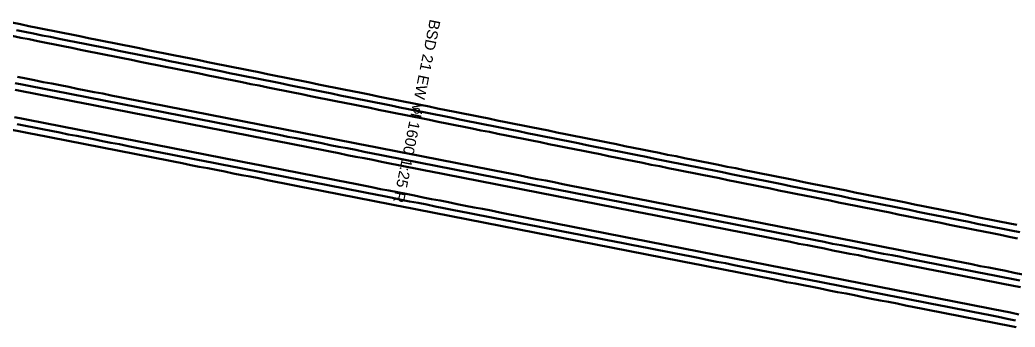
# Model space of a CAD drawing. Header units: millimetres. Extents: x 2688706 to 2690835, y 1254387 to 1255241.
# Drawn here: x 2689929.4 to 2690043.9, y 1254761 to 1254796.4 of the extents above; entities that cross this region are included whole.
import ezdxf

# ---------------------------------------------------------------- set-up
doc = ezdxf.new("R2010")
doc.units = ezdxf.units.MM
for name, color, linetype in [('BS-TR-B-Gleisstrang-LinieGeometrie', 7, 'Continuous'), ('BS-TR-B-Weiche-Kurzbezeichnung', 7, 'Continuous'), ('BS-TR-B-Weiche-PunktGeometrie', 7, 'Continuous'), ('BS-TR-N-Gleisstrang-LinieGeometrie', 7, 'Continuous')]:
    doc.layers.add(name, color=color, linetype=linetype)
doc.styles.add('Style-Arial', font='arial.ttf')

msp = doc.modelspace()

# ---------------------------------------------------------------- linework, layer by layer
at = {"layer": 'BS-TR-B-Gleisstrang-LinieGeometrie', "lineweight": 50}
for points in [[(2689928.87, 1254789.11, 454.8), (2689929.85, 1254788.92, 454.8), (2689930.83, 1254788.73, 454.8), (2689931.81, 1254788.53, 454.8), (2689932.79, 1254788.34, 454.8), (2689933.77, 1254788.15, 454.8), (2689934.75, 1254787.96, 454.8), (2689935.73, 1254787.76, 454.8), (2689936.71, 1254787.57, 454.8), (2689937.69, 1254787.38, 454.8), (2689938.67, 1254787.19, 454.8), (2689939.65, 1254786.99, 454.8), (2689940.63, 1254786.8, 454.8), (2689941.61, 1254786.61, 454.8), (2689942.59, 1254786.42, 454.8), (2689943.57, 1254786.22, 454.8), (2689944.55, 1254786.03, 454.8), (2689945.53, 1254785.84, 454.8), (2689946.51, 1254785.65, 454.8), (2689947.49, 1254785.46, 454.8), (2689948.47, 1254785.26, 454.8), (2689949.45, 1254785.07, 454.8), (2689950.43, 1254784.88, 454.8), (2689951.41, 1254784.69, 454.8), (2689952.39, 1254784.49, 454.8), (2689953.37, 1254784.3, 454.8), (2689954.35, 1254784.11, 454.8), (2689955.33, 1254783.92, 454.8), (2689956.31, 1254783.72, 454.8), (2689957.29, 1254783.53, 454.8), (2689958.27, 1254783.34, 454.8), (2689959.25, 1254783.15, 454.8), (2689960.23, 1254782.95, 454.8), (2689961.2, 1254782.76, 454.8), (2689962.18, 1254782.57, 454.8), (2689963.16, 1254782.38, 454.8), (2689964.14, 1254782.19, 454.8), (2689965.12, 1254781.99, 454.8), (2689966.1, 1254781.8, 454.8), (2689967.08, 1254781.61, 454.8), (2689968.06, 1254781.42, 454.8), (2689969.04, 1254781.22, 454.8), (2689970.02, 1254781.03, 454.8), (2689971, 1254780.84, 454.8), (2689971.98, 1254780.65, 454.8), (2689972.96, 1254780.45, 454.8), (2689973.94, 1254780.26, 454.8), (2689974.92, 1254780.07, 454.8), (2689975.9, 1254779.88, 454.8), (2689976.88, 1254779.69, 454.8), (2689977.86, 1254779.49, 454.8), (2689978.84, 1254779.3, 454.8), (2689979.82, 1254779.11, 454.8), (2689980.8, 1254778.92, 454.8), (2689981.78, 1254778.72, 454.8), (2689982.76, 1254778.53, 454.8), (2689983.74, 1254778.34, 454.8), (2689984.72, 1254778.15, 454.8), (2689985.7, 1254777.95, 454.8), (2689986.68, 1254777.76, 454.8), (2689987.66, 1254777.57, 454.8), (2689988.64, 1254777.38, 454.8), (2689989.62, 1254777.18, 454.8), (2689990.6, 1254776.99, 454.8), (2689991.58, 1254776.8, 454.8), (2689992.56, 1254776.61, 454.8), (2689993.54, 1254776.42, 454.8), (2689994.52, 1254776.22, 454.8), (2689995.5, 1254776.03, 454.8), (2689996.48, 1254775.84, 454.8), (2689997.46, 1254775.65, 454.8), (2689998.44, 1254775.45, 454.8), (2689999.42, 1254775.26, 454.8), (2690000.4, 1254775.07, 454.8), (2690001.38, 1254774.88, 454.8), (2690002.36, 1254774.68, 454.8), (2690003.34, 1254774.49, 454.8), (2690004.32, 1254774.3, 454.81), (2690005.3, 1254774.11, 454.81), (2690006.28, 1254773.91, 454.81), (2690007.26, 1254773.72, 454.81), (2690008.24, 1254773.53, 454.81), (2690009.22, 1254773.34, 454.81), (2690010.2, 1254773.15, 454.81), (2690011.18, 1254772.95, 454.82), (2690012.16, 1254772.76, 454.82), (2690013.14, 1254772.57, 454.82), (2690014.12, 1254772.38, 454.82), (2690015.1, 1254772.18, 454.82), (2690016.08, 1254771.99, 454.83), (2690017.06, 1254771.8, 454.83), (2690018.04, 1254771.61, 454.83), (2690019.02, 1254771.41, 454.83), (2690020, 1254771.22, 454.84), (2690020.98, 1254771.03, 454.84), (2690021.96, 1254770.84, 454.84), (2690022.94, 1254770.64, 454.84), (2690023.91, 1254770.45, 454.85), (2690024.89, 1254770.26, 454.85), (2690025.87, 1254770.07, 454.85), (2690026.85, 1254769.88, 454.86), (2690027.83, 1254769.68, 454.86), (2690028.81, 1254769.49, 454.86), (2690029.79, 1254769.3, 454.86), (2690030.77, 1254769.11, 454.87), (2690031.75, 1254768.91, 454.87), (2690032.73, 1254768.72, 454.87), (2690033.71, 1254768.53, 454.88), (2690034.69, 1254768.34, 454.88), (2690035.67, 1254768.14, 454.88), (2690036.65, 1254767.95, 454.89), (2690037.63, 1254767.76, 454.89), (2690038.61, 1254767.57, 454.89), (2690039.59, 1254767.38, 454.9), (2690040.57, 1254767.18, 454.9), (2690041.55, 1254766.99, 454.9), (2690042.53, 1254766.8, 454.9), (2690043.51, 1254766.61, 454.91), (2690044.49, 1254766.41, 454.91)], [(2689975.09, 1254785.93, 454.95), (2689976.07, 1254785.73, 454.95), (2689977.05, 1254785.53, 454.95), (2689978.03, 1254785.34, 454.95), (2689979, 1254785.14, 454.95), (2689979.98, 1254784.94, 454.95), (2689980.96, 1254784.75, 454.95), (2689981.94, 1254784.55, 454.95), (2689982.91, 1254784.35, 454.95), (2689983.89, 1254784.16, 454.95), (2689984.87, 1254783.96, 454.95), (2689985.84, 1254783.76, 454.95), (2689986.82, 1254783.57, 454.95), (2689987.8, 1254783.37, 454.95), (2689988.78, 1254783.17, 454.95), (2689989.75, 1254782.98, 454.95), (2689990.73, 1254782.78, 454.95), (2689991.71, 1254782.58, 454.95), (2689992.68, 1254782.39, 454.95), (2689993.66, 1254782.19, 454.95), (2689994.64, 1254781.99, 454.95), (2689995.62, 1254781.8, 454.95), (2689996.59, 1254781.6, 454.95), (2689997.57, 1254781.4, 454.95), (2689998.55, 1254781.21, 454.95), (2689999.52, 1254781.01, 454.95), (2690000.5, 1254780.81, 454.95), (2690001.48, 1254780.62, 454.95), (2690002.46, 1254780.42, 454.95), (2690003.43, 1254780.22, 454.95), (2690004.41, 1254780.03, 454.95), (2690005.39, 1254779.83, 454.95), (2690006.36, 1254779.63, 454.95), (2690007.34, 1254779.44, 454.95), (2690008.32, 1254779.24, 454.95), (2690009.3, 1254779.04, 454.95), (2690010.27, 1254778.85, 454.95), (2690011.25, 1254778.65, 454.95), (2690012.23, 1254778.45, 454.95), (2690013.2, 1254778.25, 454.95), (2690014.18, 1254778.06, 454.95), (2690015.16, 1254777.86, 454.95), (2690016.14, 1254777.66, 454.95), (2690017.11, 1254777.47, 454.95), (2690018.09, 1254777.27, 454.95), (2690019.07, 1254777.07, 454.95), (2690020.04, 1254776.88, 454.95), (2690021.02, 1254776.68, 454.95), (2690022, 1254776.48, 454.95), (2690022.98, 1254776.29, 454.95), (2690023.95, 1254776.09, 454.95), (2690024.93, 1254775.89, 454.95), (2690025.91, 1254775.7, 454.95), (2690026.88, 1254775.5, 454.96), (2690027.86, 1254775.3, 454.96), (2690028.84, 1254775.11, 454.96), (2690029.82, 1254774.91, 454.96), (2690030.79, 1254774.71, 454.96), (2690031.77, 1254774.52, 454.96), (2690032.75, 1254774.32, 454.96), (2690033.72, 1254774.12, 454.96), (2690034.7, 1254773.93, 454.96), (2690035.68, 1254773.73, 454.96), (2690036.66, 1254773.53, 454.97), (2690037.63, 1254773.34, 454.97), (2690038.61, 1254773.14, 454.97), (2690039.59, 1254772.94, 454.97), (2690040.57, 1254772.75, 454.97), (2690041.54, 1254772.55, 454.97), (2690042.52, 1254772.35, 454.97), (2690043.5, 1254772.16, 454.97), (2690044.47, 1254771.96, 454.97)], [(2689929.08, 1254784.38, 454.8), (2689930.06, 1254784.19, 454.8), (2689931.04, 1254784, 454.8), (2689932.02, 1254783.8, 454.8), (2689933, 1254783.61, 454.8), (2689933.99, 1254783.42, 454.8), (2689934.97, 1254783.22, 454.8), (2689935.95, 1254783.03, 454.8), (2689936.93, 1254782.84, 454.8), (2689937.92, 1254782.65, 454.8), (2689938.9, 1254782.45, 454.8), (2689939.88, 1254782.26, 454.8), (2689940.86, 1254782.07, 454.8), (2689941.85, 1254781.87, 454.8), (2689942.83, 1254781.68, 454.8), (2689943.81, 1254781.49, 454.8), (2689944.79, 1254781.3, 454.8), (2689945.77, 1254781.1, 454.8), (2689946.76, 1254780.91, 454.8), (2689947.74, 1254780.72, 454.8), (2689948.72, 1254780.53, 454.8), (2689949.7, 1254780.33, 454.8), (2689950.69, 1254780.14, 454.8), (2689951.67, 1254779.95, 454.8), (2689952.65, 1254779.75, 454.8), (2689953.63, 1254779.56, 454.8), (2689954.62, 1254779.37, 454.8), (2689955.6, 1254779.18, 454.8), (2689956.58, 1254778.98, 454.8), (2689957.56, 1254778.79, 454.8), (2689958.54, 1254778.6, 454.8), (2689959.53, 1254778.4, 454.8), (2689960.51, 1254778.21, 454.8), (2689961.49, 1254778.02, 454.8), (2689962.47, 1254777.83, 454.8), (2689963.46, 1254777.63, 454.8), (2689964.44, 1254777.44, 454.8), (2689965.42, 1254777.25, 454.8), (2689966.4, 1254777.05, 454.8), (2689967.39, 1254776.86, 454.8), (2689968.37, 1254776.67, 454.8), (2689969.35, 1254776.48, 454.8), (2689970.33, 1254776.28, 454.8), (2689971.31, 1254776.09, 454.8), (2689972.3, 1254775.9, 454.8), (2689973.28, 1254775.7, 454.8), (2689974.26, 1254775.51, 454.8), (2689975.24, 1254775.32, 454.8), (2689976.23, 1254775.13, 454.8), (2689977.21, 1254774.93, 454.8), (2689978.19, 1254774.74, 454.8), (2689979.17, 1254774.55, 454.8), (2689980.15, 1254774.35, 454.8), (2689981.14, 1254774.16, 454.8), (2689982.12, 1254773.97, 454.8), (2689983.1, 1254773.78, 454.8), (2689984.08, 1254773.58, 454.8), (2689985.07, 1254773.39, 454.8), (2689986.05, 1254773.2, 454.8), (2689987.03, 1254773, 454.8), (2689988.01, 1254772.81, 454.8), (2689989, 1254772.62, 454.8), (2689989.98, 1254772.43, 454.8), (2689990.96, 1254772.23, 454.8), (2689991.94, 1254772.04, 454.8), (2689992.92, 1254771.85, 454.8), (2689993.91, 1254771.66, 454.8), (2689994.89, 1254771.46, 454.8), (2689995.87, 1254771.27, 454.8), (2689996.85, 1254771.08, 454.8), (2689997.84, 1254770.88, 454.8), (2689998.82, 1254770.69, 454.8), (2689999.8, 1254770.5, 454.8), (2690000.78, 1254770.31, 454.8), (2690001.77, 1254770.11, 454.8), (2690002.75, 1254769.92, 454.8), (2690003.73, 1254769.73, 454.8), (2690004.71, 1254769.53, 454.8), (2690005.69, 1254769.34, 454.8), (2690006.68, 1254769.15, 454.8), (2690007.66, 1254768.96, 454.8), (2690008.64, 1254768.76, 454.8), (2690009.62, 1254768.57, 454.8), (2690010.61, 1254768.38, 454.8), (2690011.59, 1254768.18, 454.8), (2690012.57, 1254767.99, 454.8), (2690013.55, 1254767.8, 454.8), (2690014.54, 1254767.61, 454.8), (2690015.52, 1254767.41, 454.8), (2690016.5, 1254767.22, 454.8), (2690017.48, 1254767.03, 454.8), (2690018.46, 1254766.83, 454.8), (2690019.45, 1254766.64, 454.8), (2690020.43, 1254766.45, 454.8), (2690021.41, 1254766.26, 454.8), (2690022.39, 1254766.06, 454.8), (2690023.38, 1254765.87, 454.8), (2690024.36, 1254765.68, 454.8), (2690025.34, 1254765.48, 454.8), (2690026.32, 1254765.29, 454.8), (2690027.31, 1254765.1, 454.8), (2690028.29, 1254764.91, 454.8), (2690029.27, 1254764.71, 454.8), (2690030.25, 1254764.52, 454.8), (2690031.23, 1254764.33, 454.8), (2690032.22, 1254764.14, 454.8), (2690033.2, 1254763.94, 454.8), (2690034.18, 1254763.75, 454.8), (2690035.16, 1254763.56, 454.8), (2690036.15, 1254763.36, 454.8), (2690037.13, 1254763.17, 454.8), (2690038.11, 1254762.98, 454.8), (2690039.09, 1254762.79, 454.8), (2690040.08, 1254762.59, 454.8), (2690041.06, 1254762.4, 454.8), (2690042.04, 1254762.21, 454.8), (2690043.02, 1254762.01, 454.8), (2690044, 1254761.82, 454.8)]]:
    msp.add_polyline3d(points, dxfattribs=at)
at = {"layer": 'BS-TR-B-Weiche-PunktGeometrie', "lineweight": 25}
msp.add_circle((2689975.09, 1254785.93, 454.95), 0.3, dxfattribs=at)
at = {"layer": 'BS-TR-N-Gleisstrang-LinieGeometrie', "color": 1, "lineweight": 50, "true_color": 0xff0000}
for points in [[(2689928.48, 1254796.08, 454.86), (2689929.46, 1254795.88, 454.87), (2689930.44, 1254795.68, 454.87), (2689931.42, 1254795.49, 454.87), (2689932.4, 1254795.29, 454.87), (2689933.38, 1254795.09, 454.88), (2689934.36, 1254794.89, 454.88), (2689935.34, 1254794.7, 454.88), (2689936.32, 1254794.5, 454.88), (2689937.3, 1254794.3, 454.89), (2689938.28, 1254794.1, 454.89), (2689939.26, 1254793.91, 454.89), (2689940.24, 1254793.71, 454.89), (2689941.22, 1254793.51, 454.9), (2689942.2, 1254793.32, 454.9), (2689943.18, 1254793.12, 454.9), (2689944.16, 1254792.92, 454.9), (2689945.14, 1254792.72, 454.91), (2689946.12, 1254792.53, 454.91), (2689947.1, 1254792.33, 454.91), (2689948.08, 1254792.13, 454.91), (2689949.06, 1254791.93, 454.92), (2689950.04, 1254791.74, 454.92), (2689951.02, 1254791.54, 454.92), (2689952, 1254791.34, 454.92), (2689952.98, 1254791.15, 454.93), (2689953.96, 1254790.95, 454.93), (2689954.94, 1254790.75, 454.93), (2689955.92, 1254790.55, 454.93), (2689956.9, 1254790.36, 454.93), (2689957.88, 1254790.16, 454.94), (2689958.86, 1254789.96, 454.94), (2689959.84, 1254789.76, 454.94), (2689960.82, 1254789.57, 454.94), (2689961.8, 1254789.37, 454.94), (2689962.78, 1254789.17, 454.94), (2689963.76, 1254788.97, 454.94), (2689964.74, 1254788.78, 454.95), (2689965.72, 1254788.58, 454.95), (2689966.7, 1254788.38, 454.95), (2689967.68, 1254788.19, 454.95), (2689968.66, 1254787.99, 454.95), (2689969.64, 1254787.79, 454.95), (2689970.62, 1254787.59, 454.95), (2689971.6, 1254787.4, 454.95), (2689972.58, 1254787.2, 454.95), (2689973.56, 1254787, 454.95), (2689974.54, 1254786.8, 454.95), (2689975.52, 1254786.61, 454.95), (2689976.5, 1254786.41, 454.95), (2689977.48, 1254786.21, 454.95), (2689978.46, 1254786.01, 454.95), (2689979.44, 1254785.82, 454.95), (2689980.42, 1254785.62, 454.95), (2689981.4, 1254785.42, 454.95), (2689982.38, 1254785.23, 454.95), (2689983.36, 1254785.03, 454.95), (2689984.34, 1254784.83, 454.95), (2689985.32, 1254784.63, 454.95), (2689986.3, 1254784.44, 454.95), (2689987.28, 1254784.24, 454.95), (2689988.26, 1254784.04, 454.95), (2689989.24, 1254783.84, 454.95), (2689990.22, 1254783.65, 454.95), (2689991.2, 1254783.45, 454.95), (2689992.18, 1254783.25, 454.95), (2689993.16, 1254783.06, 454.95), (2689994.14, 1254782.86, 454.95), (2689995.12, 1254782.66, 454.95), (2689996.1, 1254782.46, 454.95), (2689997.08, 1254782.27, 454.95), (2689998.06, 1254782.07, 454.95), (2689999.04, 1254781.87, 454.95), (2690000.02, 1254781.67, 454.95), (2690001, 1254781.48, 454.95), (2690001.98, 1254781.28, 454.95), (2690002.96, 1254781.08, 454.95), (2690003.94, 1254780.88, 454.95), (2690004.92, 1254780.69, 454.95), (2690005.9, 1254780.49, 454.95), (2690006.88, 1254780.29, 454.95), (2690007.86, 1254780.1, 454.95), (2690008.84, 1254779.9, 454.95), (2690009.82, 1254779.7, 454.95), (2690010.8, 1254779.5, 454.95), (2690011.78, 1254779.31, 454.95), (2690012.76, 1254779.11, 454.95), (2690013.74, 1254778.91, 454.95), (2690014.72, 1254778.71, 454.95), (2690015.7, 1254778.52, 454.95), (2690016.68, 1254778.32, 454.95), (2690017.66, 1254778.12, 454.95), (2690018.64, 1254777.93, 454.95), (2690019.62, 1254777.73, 454.95), (2690020.6, 1254777.53, 454.95), (2690021.58, 1254777.33, 454.95), (2690022.56, 1254777.14, 454.95), (2690023.54, 1254776.94, 454.95), (2690024.52, 1254776.74, 454.95), (2690025.5, 1254776.54, 454.95), (2690026.48, 1254776.35, 454.95), (2690027.46, 1254776.15, 454.96), (2690028.44, 1254775.95, 454.96), (2690029.42, 1254775.75, 454.96), (2690030.4, 1254775.56, 454.96), (2690031.38, 1254775.36, 454.96), (2690032.36, 1254775.16, 454.96), (2690033.34, 1254774.97, 454.96), (2690034.32, 1254774.77, 454.96), (2690035.3, 1254774.57, 454.96), (2690036.28, 1254774.37, 454.96), (2690037.26, 1254774.18, 454.97), (2690038.24, 1254773.98, 454.97), (2690039.22, 1254773.78, 454.97), (2690040.2, 1254773.58, 454.97), (2690041.18, 1254773.39, 454.97), (2690042.16, 1254773.19, 454.97), (2690043.14, 1254772.99, 454.97), (2690044.12, 1254772.8, 454.97)], [(2689928.52, 1254794.54, 454.87), (2689929.5, 1254794.34, 454.87), (2689930.48, 1254794.15, 454.87), (2689931.46, 1254793.95, 454.87), (2689932.44, 1254793.75, 454.88), (2689933.42, 1254793.55, 454.88), (2689934.4, 1254793.36, 454.88), (2689935.38, 1254793.16, 454.88), (2689936.36, 1254792.96, 454.89), (2689937.34, 1254792.76, 454.89), (2689938.32, 1254792.57, 454.89), (2689939.3, 1254792.37, 454.89), (2689940.28, 1254792.17, 454.9), (2689941.26, 1254791.97, 454.9), (2689942.24, 1254791.78, 454.9), (2689943.23, 1254791.58, 454.9), (2689944.21, 1254791.38, 454.91), (2689945.19, 1254791.19, 454.91), (2689946.17, 1254790.99, 454.91), (2689947.15, 1254790.79, 454.91), (2689948.13, 1254790.59, 454.92), (2689949.11, 1254790.4, 454.92), (2689950.09, 1254790.2, 454.92), (2689951.07, 1254790, 454.92), (2689952.05, 1254789.8, 454.93), (2689953.03, 1254789.61, 454.93), (2689954.01, 1254789.41, 454.93), (2689954.99, 1254789.21, 454.93), (2689955.97, 1254789.01, 454.93), (2689956.95, 1254788.82, 454.93), (2689957.93, 1254788.62, 454.94), (2689958.91, 1254788.42, 454.94), (2689959.89, 1254788.22, 454.94), (2689960.87, 1254788.03, 454.94), (2689961.86, 1254787.83, 454.94), (2689962.84, 1254787.63, 454.94), (2689963.82, 1254787.43, 454.94), (2689964.8, 1254787.24, 454.95), (2689965.78, 1254787.04, 454.95), (2689966.76, 1254786.84, 454.95), (2689967.74, 1254786.64, 454.95), (2689968.72, 1254786.45, 454.95), (2689969.7, 1254786.25, 454.95), (2689970.68, 1254786.05, 454.95), (2689971.66, 1254785.85, 454.95), (2689972.64, 1254785.66, 454.95), (2689973.62, 1254785.46, 454.95), (2689974.6, 1254785.26, 454.95), (2689975.58, 1254785.07, 454.95), (2689976.56, 1254784.87, 454.95), (2689977.54, 1254784.67, 454.95), (2689978.52, 1254784.47, 454.95), (2689979.5, 1254784.28, 454.95), (2689980.48, 1254784.08, 454.95), (2689981.47, 1254783.88, 454.95), (2689982.45, 1254783.68, 454.95), (2689983.43, 1254783.49, 454.95), (2689984.41, 1254783.29, 454.95), (2689985.39, 1254783.09, 454.95), (2689986.37, 1254782.89, 454.95), (2689987.35, 1254782.7, 454.95), (2689988.33, 1254782.5, 454.95), (2689989.31, 1254782.3, 454.95), (2689990.29, 1254782.1, 454.95), (2689991.27, 1254781.91, 454.95), (2689992.25, 1254781.71, 454.95), (2689993.23, 1254781.51, 454.95), (2689994.21, 1254781.31, 454.95), (2689995.19, 1254781.12, 454.95), (2689996.17, 1254780.92, 454.95), (2689997.15, 1254780.72, 454.95), (2689998.13, 1254780.52, 454.95), (2689999.11, 1254780.33, 454.95), (2690000.1, 1254780.13, 454.95), (2690001.08, 1254779.93, 454.95), (2690002.06, 1254779.73, 454.95), (2690003.04, 1254779.54, 454.95), (2690004.02, 1254779.34, 454.95), (2690005, 1254779.14, 454.95), (2690005.98, 1254778.94, 454.95), (2690006.96, 1254778.75, 454.95), (2690007.94, 1254778.55, 454.95), (2690008.92, 1254778.35, 454.95), (2690009.9, 1254778.16, 454.95), (2690010.88, 1254777.96, 454.95), (2690011.86, 1254777.76, 454.95), (2690012.84, 1254777.56, 454.95), (2690013.82, 1254777.37, 454.95), (2690014.8, 1254777.17, 454.95), (2690015.78, 1254776.97, 454.95), (2690016.76, 1254776.77, 454.95), (2690017.74, 1254776.58, 454.95), (2690018.72, 1254776.38, 454.95), (2690019.71, 1254776.18, 454.95), (2690020.69, 1254775.98, 454.95), (2690021.67, 1254775.79, 454.95), (2690022.65, 1254775.59, 454.95), (2690023.63, 1254775.39, 454.95), (2690024.61, 1254775.19, 454.95), (2690025.59, 1254775, 454.95), (2690026.57, 1254774.8, 454.96), (2690027.55, 1254774.6, 454.96), (2690028.53, 1254774.4, 454.96), (2690029.51, 1254774.21, 454.96), (2690030.49, 1254774.01, 454.96), (2690031.47, 1254773.81, 454.96), (2690032.45, 1254773.61, 454.96), (2690033.43, 1254773.42, 454.96), (2690034.41, 1254773.22, 454.96), (2690035.39, 1254773.02, 454.96), (2690036.37, 1254772.82, 454.96), (2690037.35, 1254772.63, 454.97), (2690038.34, 1254772.43, 454.97), (2690039.32, 1254772.23, 454.97), (2690040.3, 1254772.03, 454.97), (2690041.28, 1254771.84, 454.97), (2690042.26, 1254771.64, 454.97), (2690043.24, 1254771.44, 454.97), (2690044.22, 1254771.25, 454.97)], [(2689929.01, 1254795.21, 454.87), (2689929.99, 1254795.01, 454.87), (2689930.97, 1254794.81, 454.87), (2689931.95, 1254794.61, 454.87), (2689932.93, 1254794.42, 454.88), (2689933.92, 1254794.22, 454.88), (2689934.9, 1254794.02, 454.88), (2689935.88, 1254793.82, 454.88), (2689936.86, 1254793.63, 454.89), (2689937.84, 1254793.43, 454.89), (2689938.82, 1254793.23, 454.89), (2689939.8, 1254793.04, 454.89), (2689940.78, 1254792.84, 454.9), (2689941.76, 1254792.64, 454.9), (2689942.74, 1254792.44, 454.9), (2689943.72, 1254792.25, 454.9), (2689944.7, 1254792.05, 454.91), (2689945.68, 1254791.85, 454.91), (2689946.66, 1254791.65, 454.91), (2689947.64, 1254791.46, 454.91), (2689948.62, 1254791.26, 454.92), (2689949.6, 1254791.06, 454.92), (2689950.58, 1254790.86, 454.92), (2689951.56, 1254790.67, 454.92), (2689952.54, 1254790.47, 454.93), (2689953.52, 1254790.27, 454.93), (2689954.51, 1254790.07, 454.93), (2689955.49, 1254789.88, 454.93), (2689956.47, 1254789.68, 454.93), (2689957.45, 1254789.48, 454.94), (2689958.43, 1254789.28, 454.94), (2689959.41, 1254789.09, 454.94), (2689960.39, 1254788.89, 454.94), (2689961.37, 1254788.69, 454.94), (2689962.35, 1254788.49, 454.94), (2689963.33, 1254788.3, 454.94), (2689964.31, 1254788.1, 454.94), (2689965.29, 1254787.9, 454.95), (2689966.27, 1254787.7, 454.95), (2689967.25, 1254787.51, 454.95), (2689968.23, 1254787.31, 454.95), (2689969.21, 1254787.11, 454.95), (2689970.19, 1254786.92, 454.95), (2689971.17, 1254786.72, 454.95), (2689972.15, 1254786.52, 454.95), (2689973.13, 1254786.32, 454.95), (2689974.11, 1254786.13, 454.95), (2689975.09, 1254785.93, 454.95)], [(2689929.14, 1254789.82, 454.8), (2689930.12, 1254789.63, 454.8), (2689931.1, 1254789.44, 454.8), (2689932.08, 1254789.24, 454.8), (2689933.06, 1254789.05, 454.8), (2689934.04, 1254788.86, 454.8), (2689935.02, 1254788.67, 454.8), (2689936, 1254788.47, 454.8), (2689936.98, 1254788.28, 454.8), (2689937.96, 1254788.09, 454.8), (2689938.94, 1254787.9, 454.8), (2689939.92, 1254787.7, 454.8), (2689940.9, 1254787.51, 454.8), (2689941.88, 1254787.32, 454.8), (2689942.86, 1254787.13, 454.8), (2689943.85, 1254786.93, 454.8), (2689944.83, 1254786.74, 454.8), (2689945.81, 1254786.55, 454.8), (2689946.79, 1254786.36, 454.8), (2689947.77, 1254786.16, 454.8), (2689948.75, 1254785.97, 454.8), (2689949.73, 1254785.78, 454.8), (2689950.71, 1254785.59, 454.8), (2689951.69, 1254785.39, 454.8), (2689952.67, 1254785.2, 454.8), (2689953.65, 1254785.01, 454.8), (2689954.63, 1254784.82, 454.8), (2689955.61, 1254784.63, 454.8), (2689956.59, 1254784.43, 454.8), (2689957.57, 1254784.24, 454.8), (2689958.55, 1254784.05, 454.8), (2689959.53, 1254783.86, 454.8), (2689960.51, 1254783.66, 454.8), (2689961.49, 1254783.47, 454.8), (2689962.47, 1254783.28, 454.8), (2689963.45, 1254783.09, 454.8), (2689964.43, 1254782.89, 454.8), (2689965.41, 1254782.7, 454.8), (2689966.39, 1254782.51, 454.8), (2689967.37, 1254782.32, 454.8), (2689968.35, 1254782.12, 454.8), (2689969.34, 1254781.93, 454.8), (2689970.32, 1254781.74, 454.8), (2689971.3, 1254781.55, 454.8), (2689972.28, 1254781.35, 454.8), (2689973.26, 1254781.16, 454.8), (2689974.24, 1254780.97, 454.8), (2689975.22, 1254780.78, 454.8), (2689976.2, 1254780.58, 454.8), (2689977.18, 1254780.39, 454.8), (2689978.16, 1254780.2, 454.8), (2689979.14, 1254780.01, 454.8), (2689980.12, 1254779.81, 454.8), (2689981.1, 1254779.62, 454.8), (2689982.08, 1254779.43, 454.8), (2689983.06, 1254779.24, 454.8), (2689984.04, 1254779.04, 454.8), (2689985.02, 1254778.85, 454.8), (2689986, 1254778.66, 454.8), (2689986.98, 1254778.47, 454.8), (2689987.96, 1254778.27, 454.8), (2689988.94, 1254778.08, 454.8), (2689989.92, 1254777.89, 454.8), (2689990.9, 1254777.7, 454.8), (2689991.88, 1254777.5, 454.8), (2689992.86, 1254777.31, 454.8), (2689993.84, 1254777.12, 454.8), (2689994.83, 1254776.93, 454.8), (2689995.81, 1254776.73, 454.8), (2689996.79, 1254776.54, 454.8), (2689997.77, 1254776.35, 454.8), (2689998.75, 1254776.16, 454.8), (2689999.73, 1254775.96, 454.8), (2690000.71, 1254775.77, 454.8), (2690001.69, 1254775.58, 454.8), (2690002.67, 1254775.39, 454.8), (2690003.65, 1254775.2, 454.8), (2690004.63, 1254775, 454.81), (2690005.61, 1254774.81, 454.81), (2690006.59, 1254774.62, 454.81), (2690007.57, 1254774.43, 454.81), (2690008.55, 1254774.23, 454.81), (2690009.53, 1254774.04, 454.81), (2690010.51, 1254773.85, 454.81), (2690011.49, 1254773.66, 454.82), (2690012.47, 1254773.46, 454.82), (2690013.45, 1254773.27, 454.82), (2690014.43, 1254773.08, 454.82), (2690015.41, 1254772.89, 454.82), (2690016.39, 1254772.69, 454.83), (2690017.37, 1254772.5, 454.83), (2690018.35, 1254772.31, 454.83), (2690019.33, 1254772.12, 454.83), (2690020.31, 1254771.92, 454.84), (2690021.3, 1254771.73, 454.84), (2690022.28, 1254771.54, 454.84), (2690023.26, 1254771.35, 454.84), (2690024.24, 1254771.15, 454.85), (2690025.22, 1254770.96, 454.85), (2690026.2, 1254770.77, 454.85), (2690027.18, 1254770.58, 454.86), (2690028.16, 1254770.38, 454.86), (2690029.14, 1254770.19, 454.86), (2690030.12, 1254770, 454.87), (2690031.1, 1254769.81, 454.87), (2690032.08, 1254769.61, 454.87), (2690033.06, 1254769.42, 454.87), (2690034.04, 1254769.23, 454.88), (2690035.02, 1254769.04, 454.88), (2690036, 1254768.84, 454.88), (2690036.98, 1254768.65, 454.89), (2690037.96, 1254768.46, 454.89), (2690038.94, 1254768.27, 454.89), (2690039.92, 1254768.07, 454.9), (2690040.9, 1254767.88, 454.9), (2690041.88, 1254767.69, 454.9), (2690042.86, 1254767.5, 454.9), (2690043.84, 1254767.3, 454.91), (2690044.82, 1254767.11, 454.91)], [(2689928.84, 1254788.35, 454.8), (2689929.82, 1254788.16, 454.8), (2689930.8, 1254787.97, 454.8), (2689931.78, 1254787.77, 454.8), (2689932.76, 1254787.58, 454.8), (2689933.74, 1254787.39, 454.8), (2689934.72, 1254787.2, 454.8), (2689935.7, 1254787, 454.8), (2689936.69, 1254786.81, 454.8), (2689937.67, 1254786.62, 454.8), (2689938.65, 1254786.43, 454.8), (2689939.63, 1254786.23, 454.8), (2689940.61, 1254786.04, 454.8), (2689941.59, 1254785.85, 454.8), (2689942.57, 1254785.66, 454.8), (2689943.55, 1254785.46, 454.8), (2689944.53, 1254785.27, 454.8), (2689945.51, 1254785.08, 454.8), (2689946.49, 1254784.89, 454.8), (2689947.47, 1254784.69, 454.8), (2689948.45, 1254784.5, 454.8), (2689949.43, 1254784.31, 454.8), (2689950.41, 1254784.12, 454.8), (2689951.39, 1254783.92, 454.8), (2689952.37, 1254783.73, 454.8), (2689953.35, 1254783.54, 454.8), (2689954.33, 1254783.35, 454.8), (2689955.31, 1254783.15, 454.8), (2689956.3, 1254782.96, 454.8), (2689957.28, 1254782.77, 454.8), (2689958.26, 1254782.58, 454.8), (2689959.24, 1254782.38, 454.8), (2689960.22, 1254782.19, 454.8), (2689961.2, 1254782, 454.8), (2689962.18, 1254781.81, 454.8), (2689963.16, 1254781.61, 454.8), (2689964.14, 1254781.42, 454.8), (2689965.12, 1254781.23, 454.8), (2689966.1, 1254781.04, 454.8), (2689967.08, 1254780.84, 454.8), (2689968.06, 1254780.65, 454.8), (2689969.04, 1254780.46, 454.8), (2689970.02, 1254780.27, 454.8), (2689971, 1254780.07, 454.8), (2689971.98, 1254779.88, 454.8), (2689972.96, 1254779.69, 454.8), (2689973.94, 1254779.5, 454.8), (2689974.92, 1254779.3, 454.8), (2689975.91, 1254779.11, 454.8), (2689976.89, 1254778.92, 454.8), (2689977.87, 1254778.73, 454.8), (2689978.85, 1254778.53, 454.8), (2689979.83, 1254778.34, 454.8), (2689980.81, 1254778.15, 454.8), (2689981.79, 1254777.96, 454.8), (2689982.77, 1254777.77, 454.8), (2689983.75, 1254777.57, 454.8), (2689984.73, 1254777.38, 454.8), (2689985.71, 1254777.19, 454.8), (2689986.69, 1254777, 454.8), (2689987.67, 1254776.8, 454.8), (2689988.65, 1254776.61, 454.8), (2689989.63, 1254776.42, 454.8), (2689990.61, 1254776.23, 454.8), (2689991.59, 1254776.03, 454.8), (2689992.57, 1254775.84, 454.8), (2689993.55, 1254775.65, 454.8), (2689994.53, 1254775.46, 454.8), (2689995.52, 1254775.26, 454.8), (2689996.5, 1254775.07, 454.8), (2689997.48, 1254774.88, 454.8), (2689998.46, 1254774.69, 454.8), (2689999.44, 1254774.49, 454.8), (2690000.42, 1254774.3, 454.8), (2690001.4, 1254774.11, 454.8), (2690002.38, 1254773.92, 454.8), (2690003.36, 1254773.72, 454.8), (2690004.34, 1254773.53, 454.81), (2690005.32, 1254773.34, 454.81), (2690006.3, 1254773.15, 454.81), (2690007.28, 1254772.95, 454.81), (2690008.26, 1254772.76, 454.81), (2690009.24, 1254772.57, 454.81), (2690010.22, 1254772.38, 454.81), (2690011.2, 1254772.18, 454.82), (2690012.18, 1254771.99, 454.82), (2690013.16, 1254771.8, 454.82), (2690014.14, 1254771.61, 454.82), (2690015.13, 1254771.41, 454.82), (2690016.11, 1254771.22, 454.83), (2690017.09, 1254771.03, 454.83), (2690018.07, 1254770.84, 454.83), (2690019.05, 1254770.64, 454.83), (2690020.03, 1254770.45, 454.84), (2690021.01, 1254770.26, 454.84), (2690021.99, 1254770.07, 454.84), (2690022.97, 1254769.87, 454.84), (2690023.95, 1254769.68, 454.85), (2690024.93, 1254769.49, 454.85), (2690025.91, 1254769.3, 454.85), (2690026.89, 1254769.1, 454.86), (2690027.87, 1254768.91, 454.86), (2690028.85, 1254768.72, 454.86), (2690029.83, 1254768.53, 454.87), (2690030.81, 1254768.33, 454.87), (2690031.79, 1254768.14, 454.87), (2690032.77, 1254767.95, 454.87), (2690033.75, 1254767.76, 454.88), (2690034.74, 1254767.56, 454.88), (2690035.72, 1254767.37, 454.88), (2690036.7, 1254767.18, 454.89), (2690037.68, 1254766.99, 454.89), (2690038.66, 1254766.79, 454.89), (2690039.64, 1254766.6, 454.9), (2690040.62, 1254766.41, 454.9), (2690041.6, 1254766.22, 454.9), (2690042.58, 1254766.02, 454.9), (2690043.56, 1254765.83, 454.91), (2690044.54, 1254765.64, 454.91)], [(2689928.79, 1254785.2, 454.8), (2689929.77, 1254785.01, 454.8), (2689930.75, 1254784.82, 454.8), (2689931.73, 1254784.63, 454.8), (2689932.7, 1254784.43, 454.8), (2689933.68, 1254784.24, 454.8), (2689934.66, 1254784.05, 454.8), (2689935.64, 1254783.86, 454.8), (2689936.62, 1254783.66, 454.8), (2689937.6, 1254783.47, 454.8), (2689938.58, 1254783.28, 454.8), (2689939.56, 1254783.09, 454.8), (2689940.54, 1254782.9, 454.8), (2689941.52, 1254782.7, 454.8), (2689942.5, 1254782.51, 454.8), (2689943.48, 1254782.32, 454.8), (2689944.46, 1254782.13, 454.8), (2689945.44, 1254781.93, 454.8), (2689946.42, 1254781.74, 454.8), (2689947.4, 1254781.55, 454.8), (2689948.38, 1254781.36, 454.8), (2689949.36, 1254781.16, 454.8), (2689950.34, 1254780.97, 454.8), (2689951.31, 1254780.78, 454.8), (2689952.29, 1254780.59, 454.8), (2689953.27, 1254780.4, 454.8), (2689954.25, 1254780.2, 454.8), (2689955.23, 1254780.01, 454.8), (2689956.21, 1254779.82, 454.8), (2689957.19, 1254779.63, 454.8), (2689958.17, 1254779.43, 454.8), (2689959.15, 1254779.24, 454.8), (2689960.13, 1254779.05, 454.8), (2689961.11, 1254778.86, 454.8), (2689962.09, 1254778.67, 454.8), (2689963.07, 1254778.47, 454.8), (2689964.05, 1254778.28, 454.8), (2689965.03, 1254778.09, 454.8), (2689966.01, 1254777.9, 454.8), (2689966.99, 1254777.7, 454.8), (2689967.97, 1254777.51, 454.8), (2689968.95, 1254777.32, 454.8), (2689969.92, 1254777.13, 454.8), (2689970.9, 1254776.93, 454.8), (2689971.88, 1254776.74, 454.8), (2689972.86, 1254776.55, 454.8), (2689973.84, 1254776.36, 454.8), (2689974.82, 1254776.17, 454.8), (2689975.8, 1254775.97, 454.8), (2689976.78, 1254775.78, 454.8), (2689977.76, 1254775.59, 454.8), (2689978.74, 1254775.4, 454.8), (2689979.72, 1254775.2, 454.8), (2689980.7, 1254775.01, 454.8), (2689981.68, 1254774.82, 454.8), (2689982.66, 1254774.63, 454.8), (2689983.64, 1254774.44, 454.8), (2689984.62, 1254774.24, 454.8), (2689985.6, 1254774.05, 454.8), (2689986.58, 1254773.86, 454.8), (2689987.56, 1254773.67, 454.8), (2689988.53, 1254773.47, 454.8), (2689989.51, 1254773.28, 454.8), (2689990.49, 1254773.09, 454.8), (2689991.47, 1254772.9, 454.8), (2689992.45, 1254772.71, 454.8), (2689993.43, 1254772.51, 454.8), (2689994.41, 1254772.32, 454.8), (2689995.39, 1254772.13, 454.8), (2689996.37, 1254771.94, 454.8), (2689997.35, 1254771.74, 454.8), (2689998.33, 1254771.55, 454.8), (2689999.31, 1254771.36, 454.8), (2690000.29, 1254771.17, 454.8), (2690001.27, 1254770.97, 454.8), (2690002.25, 1254770.78, 454.8), (2690003.23, 1254770.59, 454.8), (2690004.21, 1254770.4, 454.8), (2690005.19, 1254770.21, 454.8), (2690006.17, 1254770.01, 454.8), (2690007.15, 1254769.82, 454.8), (2690008.12, 1254769.63, 454.8), (2690009.1, 1254769.44, 454.8), (2690010.08, 1254769.24, 454.8), (2690011.06, 1254769.05, 454.8), (2690012.04, 1254768.86, 454.8), (2690013.02, 1254768.67, 454.8), (2690014, 1254768.48, 454.8), (2690014.98, 1254768.28, 454.8), (2690015.96, 1254768.09, 454.8), (2690016.94, 1254767.9, 454.8), (2690017.92, 1254767.71, 454.8), (2690018.9, 1254767.51, 454.8), (2690019.88, 1254767.32, 454.8), (2690020.86, 1254767.13, 454.8), (2690021.84, 1254766.94, 454.8), (2690022.82, 1254766.74, 454.8), (2690023.8, 1254766.55, 454.8), (2690024.78, 1254766.36, 454.8), (2690025.76, 1254766.17, 454.8), (2690026.73, 1254765.98, 454.8), (2690027.71, 1254765.78, 454.8), (2690028.69, 1254765.59, 454.8), (2690029.67, 1254765.4, 454.8), (2690030.65, 1254765.21, 454.8), (2690031.63, 1254765.01, 454.8), (2690032.61, 1254764.82, 454.8), (2690033.59, 1254764.63, 454.8), (2690034.57, 1254764.44, 454.8), (2690035.55, 1254764.25, 454.8), (2690036.53, 1254764.05, 454.8), (2690037.51, 1254763.86, 454.8), (2690038.49, 1254763.67, 454.8), (2690039.47, 1254763.48, 454.8), (2690040.45, 1254763.28, 454.8), (2690041.43, 1254763.09, 454.8), (2690042.41, 1254762.9, 454.8), (2690043.39, 1254762.71, 454.8), (2690044.37, 1254762.51, 454.8)], [(2689928.49, 1254783.73, 454.8), (2689929.47, 1254783.54, 454.8), (2689930.45, 1254783.35, 454.8), (2689931.43, 1254783.16, 454.8), (2689932.41, 1254782.96, 454.8), (2689933.39, 1254782.77, 454.8), (2689934.37, 1254782.58, 454.8), (2689935.35, 1254782.39, 454.8), (2689936.33, 1254782.19, 454.8), (2689937.31, 1254782, 454.8), (2689938.29, 1254781.81, 454.8), (2689939.27, 1254781.62, 454.8), (2689940.25, 1254781.42, 454.8), (2689941.23, 1254781.23, 454.8), (2689942.2, 1254781.04, 454.8), (2689943.18, 1254780.85, 454.8), (2689944.16, 1254780.66, 454.8), (2689945.14, 1254780.46, 454.8), (2689946.12, 1254780.27, 454.8), (2689947.1, 1254780.08, 454.8), (2689948.08, 1254779.89, 454.8), (2689949.06, 1254779.69, 454.8), (2689950.04, 1254779.5, 454.8), (2689951.02, 1254779.31, 454.8), (2689952, 1254779.12, 454.8), (2689952.98, 1254778.93, 454.8), (2689953.96, 1254778.73, 454.8), (2689954.94, 1254778.54, 454.8), (2689955.92, 1254778.35, 454.8), (2689956.9, 1254778.16, 454.8), (2689957.88, 1254777.96, 454.8), (2689958.86, 1254777.77, 454.8), (2689959.84, 1254777.58, 454.8), (2689960.82, 1254777.39, 454.8), (2689961.79, 1254777.19, 454.8), (2689962.77, 1254777, 454.8), (2689963.75, 1254776.81, 454.8), (2689964.73, 1254776.62, 454.8), (2689965.71, 1254776.43, 454.8), (2689966.69, 1254776.23, 454.8), (2689967.67, 1254776.04, 454.8), (2689968.65, 1254775.85, 454.8), (2689969.63, 1254775.66, 454.8), (2689970.61, 1254775.46, 454.8), (2689971.59, 1254775.27, 454.8), (2689972.57, 1254775.08, 454.8), (2689973.55, 1254774.89, 454.8), (2689974.53, 1254774.69, 454.8), (2689975.51, 1254774.5, 454.8), (2689976.49, 1254774.31, 454.8), (2689977.47, 1254774.12, 454.8), (2689978.45, 1254773.93, 454.8), (2689979.43, 1254773.73, 454.8), (2689980.41, 1254773.54, 454.8), (2689981.39, 1254773.35, 454.8), (2689982.36, 1254773.16, 454.8), (2689983.34, 1254772.96, 454.8), (2689984.32, 1254772.77, 454.8), (2689985.3, 1254772.58, 454.8), (2689986.28, 1254772.39, 454.8), (2689987.26, 1254772.2, 454.8), (2689988.24, 1254772, 454.8), (2689989.22, 1254771.81, 454.8), (2689990.2, 1254771.62, 454.8), (2689991.18, 1254771.43, 454.8), (2689992.16, 1254771.23, 454.8), (2689993.14, 1254771.04, 454.8), (2689994.12, 1254770.85, 454.8), (2689995.1, 1254770.66, 454.8), (2689996.08, 1254770.46, 454.8), (2689997.06, 1254770.27, 454.8), (2689998.04, 1254770.08, 454.8), (2689999.02, 1254769.89, 454.8), (2690000, 1254769.7, 454.8), (2690000.98, 1254769.5, 454.8), (2690001.95, 1254769.31, 454.8), (2690002.93, 1254769.12, 454.8), (2690003.91, 1254768.93, 454.8), (2690004.89, 1254768.73, 454.8), (2690005.87, 1254768.54, 454.8), (2690006.85, 1254768.35, 454.8), (2690007.83, 1254768.16, 454.8), (2690008.81, 1254767.97, 454.8), (2690009.79, 1254767.77, 454.8), (2690010.77, 1254767.58, 454.8), (2690011.75, 1254767.39, 454.8), (2690012.73, 1254767.2, 454.8), (2690013.71, 1254767, 454.8), (2690014.69, 1254766.81, 454.8), (2690015.67, 1254766.62, 454.8), (2690016.65, 1254766.43, 454.8), (2690017.63, 1254766.23, 454.8), (2690018.61, 1254766.04, 454.8), (2690019.59, 1254765.85, 454.8), (2690020.57, 1254765.66, 454.8), (2690021.55, 1254765.47, 454.8), (2690022.52, 1254765.27, 454.8), (2690023.5, 1254765.08, 454.8), (2690024.48, 1254764.89, 454.8), (2690025.46, 1254764.7, 454.8), (2690026.44, 1254764.5, 454.8), (2690027.42, 1254764.31, 454.8), (2690028.4, 1254764.12, 454.8), (2690029.38, 1254763.93, 454.8), (2690030.36, 1254763.74, 454.8), (2690031.34, 1254763.54, 454.8), (2690032.32, 1254763.35, 454.8), (2690033.3, 1254763.16, 454.8), (2690034.28, 1254762.97, 454.8), (2690035.26, 1254762.77, 454.8), (2690036.24, 1254762.58, 454.8), (2690037.22, 1254762.39, 454.8), (2690038.2, 1254762.2, 454.8), (2690039.18, 1254762, 454.8), (2690040.16, 1254761.81, 454.8), (2690041.14, 1254761.62, 454.8), (2690042.11, 1254761.43, 454.8), (2690043.09, 1254761.24, 454.8), (2690044.07, 1254761.04, 454.8)]]:
    msp.add_polyline3d(points, dxfattribs=at)

# ---------------------------------------------------------------- texts
at = {"layer": 'BS-TR-B-Weiche-Kurzbezeichnung', "lineweight": 50, "style": 'Style-Arial'}
msp.add_text('BSD 21 EW VI 1600 1:25 R', height=1.25, rotation=258.6158, dxfattribs=at).set_placement((2689976.59, 1254796.52, 454.95))

doc.saveas('drawing.dxf')
